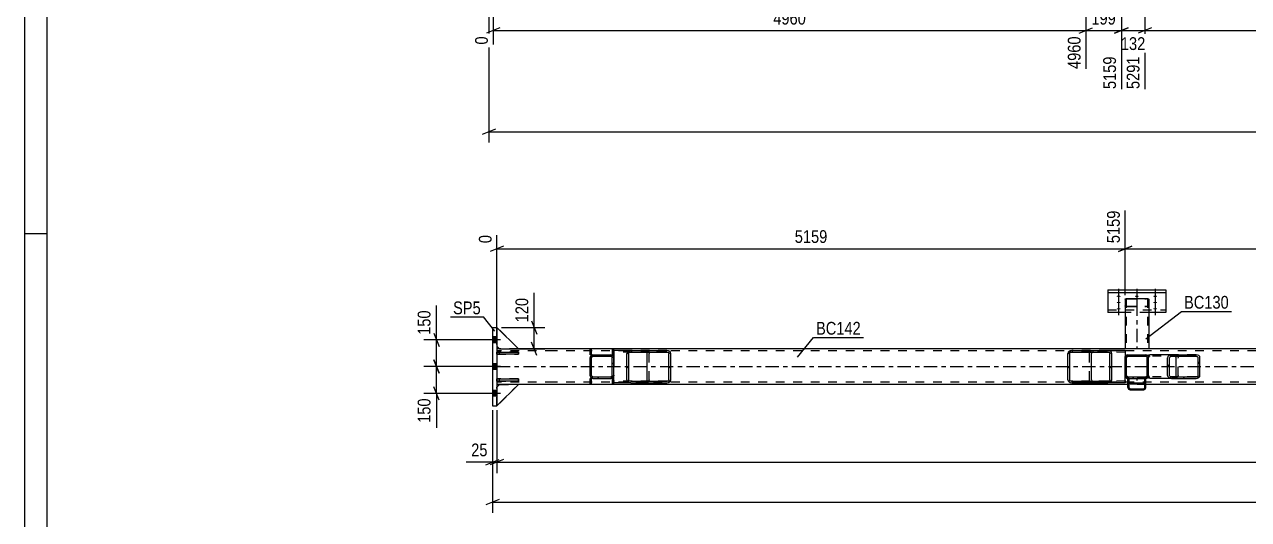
# Model space of a CAD drawing. Header units: millimetres. Extents: x 0 to 1189, y 0 to 841.
# Drawn here: x 0 to 274.6, y 382.9 to 494 of the extents above; entities that cross this region are included whole.
import ezdxf

# ---------------------------------------------------------------- set-up
doc = ezdxf.new("R2010")
doc.units = ezdxf.units.MM
doc.linetypes.add('DXK_LINE_DOT2', pattern=[3.9198, 1.9599, -1.9599])
doc.linetypes.add('DXK_LINE_DOT3', pattern=[5.9187, 2.979, -0.9799, 0.9799, -0.9799])
doc.styles.add('Arial Narrow', font='ARIALN.TTF', dxfattribs={"height": 0.2})

# ---------------------------------------------------------------- blocks, each defined once
blk = doc.blocks.new('Unknown-814467843-1163')
at = {"color": 5, "linetype": 'Continuous'}
for p, q in [((0, 841), (0, 0)), ((5, 836), (5, 5)), ((5, 447), (0, 447))]:
    blk.add_line(p, q, dxfattribs=at)
blk = doc.blocks.new('Part-814467843-3578 - 3563')
at = {"linetype": 'Continuous'}
h = blk.add_hatch(dxfattribs=at)
h.set_pattern_fill('', scale=0.7, style=0, pattern_type=0)
h.set_pattern_definition([(45, (251.7732, 414.6427), (-1.57154, 1.57154), [])])
h.paths.add_polyline_path([(251.53, 414.59), (251.77, 414.64), (251.98, 414.78), (252.12, 414.99), (252.17, 415.23), (252.17, 419.23), (252.12, 419.48), (251.98, 419.69), (251.77, 419.83), (251.53, 419.87), (247.53, 419.87), (247.28, 419.83), (247.08, 419.69), (246.94, 419.48), (246.89, 419.23), (246.89, 415.23), (246.94, 414.99), (247.08, 414.78), (247.28, 414.64), (247.53, 414.59)])
h.paths.add_polyline_path([(247.41, 414.94), (247.3, 415.01), (247.23, 415.11), (247.21, 415.23), (247.21, 419.23), (247.23, 419.36), (247.3, 419.46), (247.41, 419.53), (247.53, 419.55), (251.53, 419.55), (251.65, 419.53), (251.75, 419.46), (251.82, 419.36), (251.85, 419.23), (251.85, 415.23), (251.82, 415.11), (251.75, 415.01), (251.65, 414.94), (251.53, 414.91), (247.53, 414.91)])
at = {"color": 7, "linetype": 'DXK_LINE_DOT2'}
for p, q in [((246.89, 419.23), (246.94, 419.48)), ((246.89, 415.23), (246.89, 419.23)), ((247.23, 419.36), (247.21, 419.23)), ((247.21, 415.23), (247.21, 419.23)), ((247.28, 419.83), (247.53, 419.87)), ((247.53, 419.55), (247.41, 419.53)), ((247.53, 419.87), (251.53, 419.87)), ((247.53, 419.55), (251.53, 419.55)), ((251.53, 419.87), (251.77, 419.83)), ((251.65, 419.53), (251.53, 419.55)), ((251.85, 419.23), (251.82, 419.36)), ((251.85, 415.23), (251.85, 419.23)), ((252.12, 419.48), (252.17, 419.23)), ((252.17, 415.23), (252.17, 419.23)), ((246.94, 414.99), (246.89, 415.23)), ((247.21, 415.23), (247.23, 415.11)), ((247.53, 414.59), (247.28, 414.64)), ((247.41, 414.94), (247.53, 414.91)), ((247.53, 414.91), (251.53, 414.91)), ((251.53, 414.91), (251.65, 414.94)), ((251.77, 414.64), (251.53, 414.59)), ((251.82, 415.11), (251.85, 415.23)), ((252.17, 415.23), (252.12, 414.99)), ((251.53, 414.59), (247.53, 414.59))]:
    blk.add_line(p, q, dxfattribs=at)
at = {"color": 2, "linetype": 'Continuous'}
for p, q in [((246.94, 419.48), (246.89, 419.23)), ((246.89, 415.23), (246.89, 419.23)), ((247.21, 419.23), (247.23, 419.36)), ((247.21, 415.23), (247.21, 419.23)), ((247.53, 419.87), (247.28, 419.83)), ((247.41, 419.53), (247.53, 419.55)), ((247.53, 419.87), (251.53, 419.87)), ((247.53, 419.55), (251.53, 419.55)), ((251.77, 419.83), (251.53, 419.87)), ((251.53, 419.55), (251.65, 419.53)), ((251.82, 419.36), (251.85, 419.23)), ((251.85, 415.23), (251.85, 419.23)), ((252.17, 419.23), (252.12, 419.48)), ((252.17, 415.23), (252.17, 419.23)), ((246.89, 415.23), (246.94, 414.99)), ((247.23, 415.11), (247.21, 415.23)), ((247.28, 414.64), (247.53, 414.59)), ((247.53, 414.91), (247.41, 414.94)), ((247.53, 414.91), (251.53, 414.91)), ((251.65, 414.94), (251.53, 414.91)), ((251.53, 414.59), (251.77, 414.64)), ((251.85, 415.23), (251.82, 415.11)), ((252.12, 414.99), (252.17, 415.23)), ((247.53, 414.59), (251.53, 414.59))]:
    blk.add_line(p, q, dxfattribs=at)
at = {"color": 7, "linetype": 'DXK_LINE_DOT3'}
blk.add_line((249.53, 417.23), (249.53, 417.23), dxfattribs=at)
at = {"color": 7, "linetype": 'DXK_LINE_DOT2'}
for centre, radius, start, end in [((247.53, 419.23), 0.64, 112.5, 157.5), ((247.53, 419.23), 0.32, 112.5, 157.5), ((251.53, 419.23), 0.32, 22.5, 67.5), ((251.53, 419.23), 0.64, 22.5, 67.5), ((247.53, 415.23), 0.64, 202.5, 247.5), ((247.53, 415.23), 0.32, 202.5, 247.5), ((251.53, 415.23), 0.32, 292.5, 337.5), ((251.53, 415.23), 0.64, 292.5, 337.5)]:
    blk.add_arc(centre, radius, start, end, dxfattribs=at)
at = {"color": 2, "linetype": 'Continuous'}
for centre, radius, start, end in [((247.53, 419.23), 0.64, 112.5, 157.5), ((247.53, 419.23), 0.32, 112.5, 157.5), ((251.53, 419.23), 0.32, 22.5, 67.5), ((251.53, 419.23), 0.64, 22.5, 67.5), ((247.53, 415.23), 0.64, 202.5, 247.5), ((247.53, 415.23), 0.32, 202.5, 247.5), ((251.53, 415.23), 0.32, 292.5, 337.5), ((251.53, 415.23), 0.64, 292.5, 337.5)]:
    blk.add_arc(centre, radius, start, end, dxfattribs=at)
blk = doc.blocks.new('Part-814467843-3649 - 3563')
at = {"color": 2, "linetype": 'Continuous'}
for p, q in [((105.99, 420.47), (110.79, 420.47)), ((105.99, 419.99), (105.99, 420.47)), ((110.79, 420.47), (110.79, 419.99)), ((110.79, 419.99), (105.99, 419.99))]:
    blk.add_line(p, q, dxfattribs=at)
at = {"color": 7, "linetype": 'DXK_LINE_DOT2'}
blk.add_line((106.59, 419.99), (106.59, 420.47), dxfattribs=at)
blk = doc.blocks.new('Part-814467843-3680 - 3563')
at = {"color": 2, "linetype": 'Continuous'}
for p, q in [((110.79, 421.23), (105.99, 426.03)), ((105.99, 421.83), (106.59, 421.23)), ((106.59, 421.23), (110.79, 421.23))]:
    blk.add_line(p, q, dxfattribs=at)
at = {"color": 7, "linetype": 'DXK_LINE_DOT2'}
blk.add_line((105.99, 426.03), (105.99, 421.83), dxfattribs=at)
blk = doc.blocks.new('Bolt-814467843-3584 - 3563')
at = {"linetype": 'Continuous'}
for points in [[(245.44, 433.16), (245.53, 433.16), (245.62, 433.15), (245.7, 433.13), (245.76, 433.11), (245.82, 433.09), (245.86, 433.06), (245.87, 433.03), (245.87, 432.99), (245.86, 432.96), (245.82, 432.93), (245.76, 432.91), (245.7, 432.89), (245.62, 432.87), (245.53, 432.86), (245.44, 432.86), (245.35, 432.86), (245.26, 432.87), (245.18, 432.89), (245.11, 432.91), (245.06, 432.93), (245.02, 432.96), (245, 432.99), (245, 433.03), (245.02, 433.06), (245.06, 433.09), (245.11, 433.11), (245.18, 433.13), (245.26, 433.15), (245.35, 433.16)], [(245.44, 431.76), (245.53, 431.75), (245.62, 431.74), (245.7, 431.73), (245.76, 431.71), (245.82, 431.68), (245.86, 431.65), (245.87, 431.62), (245.87, 431.59), (245.86, 431.56), (245.82, 431.53), (245.76, 431.51), (245.7, 431.49), (245.62, 431.47), (245.53, 431.46), (245.44, 431.46), (245.35, 431.46), (245.26, 431.47), (245.18, 431.49), (245.11, 431.51), (245.06, 431.53), (245.02, 431.56), (245, 431.59), (245, 431.62), (245.02, 431.65), (245.06, 431.68), (245.11, 431.71), (245.18, 431.73), (245.26, 431.74), (245.35, 431.75)], [(249.54, 433.16), (249.63, 433.16), (249.72, 433.15), (249.8, 433.13), (249.86, 433.11), (249.92, 433.09), (249.96, 433.06), (249.97, 433.03), (249.97, 432.99), (249.96, 432.96), (249.92, 432.93), (249.86, 432.91), (249.8, 432.89), (249.72, 432.87), (249.63, 432.86), (249.54, 432.86), (249.45, 432.86), (249.36, 432.87), (249.28, 432.89), (249.21, 432.91), (249.16, 432.93), (249.12, 432.96), (249.1, 432.99), (249.1, 433.03), (249.12, 433.06), (249.16, 433.09), (249.21, 433.11), (249.28, 433.13), (249.36, 433.15), (249.45, 433.16)], [(253.64, 433.16), (253.73, 433.16), (253.82, 433.15), (253.9, 433.13), (253.96, 433.11), (254.02, 433.09), (254.06, 433.06), (254.07, 433.03), (254.07, 432.99), (254.06, 432.96), (254.02, 432.93), (253.96, 432.91), (253.9, 432.89), (253.82, 432.87), (253.73, 432.86), (253.64, 432.86), (253.55, 432.86), (253.46, 432.87), (253.38, 432.89), (253.31, 432.91), (253.26, 432.93), (253.22, 432.96), (253.2, 432.99), (253.2, 433.03), (253.22, 433.06), (253.26, 433.09), (253.31, 433.11), (253.38, 433.13), (253.46, 433.15), (253.55, 433.16)], [(253.64, 431.76), (253.73, 431.75), (253.82, 431.74), (253.9, 431.73), (253.96, 431.71), (254.02, 431.68), (254.06, 431.65), (254.07, 431.62), (254.07, 431.59), (254.06, 431.56), (254.02, 431.53), (253.96, 431.51), (253.9, 431.49), (253.82, 431.47), (253.73, 431.46), (253.64, 431.46), (253.55, 431.46), (253.46, 431.47), (253.38, 431.49), (253.31, 431.51), (253.26, 431.53), (253.22, 431.56), (253.2, 431.59), (253.2, 431.62), (253.22, 431.65), (253.26, 431.68), (253.31, 431.71), (253.38, 431.73), (253.46, 431.74), (253.55, 431.75)], [(245.44, 430.36), (245.53, 430.35), (245.62, 430.34), (245.7, 430.33), (245.76, 430.31), (245.82, 430.28), (245.86, 430.25), (245.87, 430.22), (245.87, 430.19), (245.86, 430.16), (245.82, 430.13), (245.76, 430.1), (245.7, 430.08), (245.62, 430.07), (245.53, 430.06), (245.44, 430.05), (245.35, 430.06), (245.26, 430.07), (245.18, 430.08), (245.11, 430.1), (245.06, 430.13), (245.02, 430.16), (245, 430.19), (245, 430.22), (245.02, 430.25), (245.06, 430.28), (245.11, 430.31), (245.18, 430.33), (245.26, 430.34), (245.35, 430.35)], [(253.64, 430.36), (253.73, 430.35), (253.82, 430.34), (253.9, 430.33), (253.96, 430.31), (254.02, 430.28), (254.06, 430.25), (254.07, 430.22), (254.07, 430.19), (254.06, 430.16), (254.02, 430.13), (253.96, 430.1), (253.9, 430.08), (253.82, 430.07), (253.73, 430.06), (253.64, 430.05), (253.55, 430.06), (253.46, 430.07), (253.38, 430.08), (253.31, 430.1), (253.26, 430.13), (253.22, 430.16), (253.2, 430.19), (253.2, 430.22), (253.22, 430.25), (253.26, 430.28), (253.31, 430.31), (253.38, 430.33), (253.46, 430.34), (253.55, 430.35)]]:
    blk.add_hatch(color=1, dxfattribs=at).paths.add_polyline_path(points)
at = {"color": 1, "linetype": 'Continuous'}
for p, q in [((245.44, 434.7), (245.44, 431.58)), ((249.54, 434.7), (249.54, 431.58)), ((253.64, 434.7), (253.64, 431.58)), ((245.44, 433.3), (245.44, 430.18)), ((245.44, 431.9), (245.44, 428.78)), ((253.64, 433.3), (253.64, 430.18)), ((253.64, 431.9), (253.64, 428.78))]:
    blk.add_line(p, q, dxfattribs=at)
at = {"color": 1, "linetype": 'DXK_LINE_DOT2'}
blk.add_line((249.54, 431.9), (249.54, 428.78), dxfattribs=at)
blk = doc.blocks.new('Part-814467843-3599 - 3563')
at = {"linetype": 'Continuous'}
h = blk.add_hatch(dxfattribs=at)
h.set_pattern_fill('', scale=0.7, style=0, pattern_type=0)
h.set_pattern_definition([(45, (251.241, 412.0687), (-1.5715, 1.5715), [])])
h.paths.add_polyline_path([(251.06, 412.03), (251.24, 412.07), (251.4, 412.18), (251.5, 412.34), (251.54, 412.53), (251.54, 414.59), (251.3, 414.59), (251.3, 412.53), (251.28, 412.43), (251.23, 412.35), (251.15, 412.3), (251.06, 412.28), (248.02, 412.28), (247.93, 412.3), (247.85, 412.35), (247.8, 412.43), (247.78, 412.53), (247.78, 414.59), (247.54, 414.59), (247.54, 412.53), (247.57, 412.34), (247.68, 412.18), (247.83, 412.07), (248.02, 412.03)])
at = {"color": 7, "linetype": 'DXK_LINE_DOT2'}
for p, q in [((247.54, 412.53), (247.54, 414.59)), ((247.54, 414.59), (247.78, 414.59)), ((247.57, 413.68), (247.54, 413.87)), ((247.78, 412.53), (247.78, 414.59)), ((248.02, 413.37), (247.83, 413.41)), ((248.02, 413.37), (251.06, 413.37)), ((251.24, 413.41), (251.06, 413.37)), ((251.3, 412.53), (251.3, 414.59)), ((251.3, 414.59), (251.54, 414.59)), ((251.54, 413.87), (251.5, 413.68)), ((251.54, 412.53), (251.54, 414.59))]:
    blk.add_line(p, q, dxfattribs=at)
at = {"color": 2, "linetype": 'Continuous'}
for p, q in [((247.54, 412.53), (247.54, 414.59)), ((247.78, 414.59), (247.54, 414.59)), ((247.54, 412.53), (247.57, 412.34)), ((247.78, 412.53), (247.78, 414.59)), ((247.78, 413.87), (247.8, 413.78)), ((247.8, 412.43), (247.78, 412.53)), ((247.8, 413.78), (247.85, 413.69)), ((247.85, 412.35), (247.8, 412.43)), ((247.83, 412.07), (248.02, 412.03)), ((247.85, 413.69), (247.93, 413.64)), ((247.93, 412.3), (247.85, 412.35)), ((247.93, 413.64), (248.02, 413.62)), ((248.02, 412.28), (247.93, 412.3)), ((248.02, 413.62), (251.06, 413.62)), ((248.02, 412.28), (251.06, 412.28)), ((248.02, 412.03), (251.06, 412.03)), ((251.06, 413.62), (251.15, 413.64)), ((251.15, 412.3), (251.06, 412.28)), ((251.06, 412.03), (251.24, 412.07)), ((251.15, 413.64), (251.23, 413.69)), ((251.23, 412.35), (251.15, 412.3)), ((251.23, 413.69), (251.28, 413.78)), ((251.28, 412.43), (251.23, 412.35)), ((251.28, 413.78), (251.3, 413.87)), ((251.3, 412.53), (251.28, 412.43)), ((251.54, 414.59), (251.3, 414.59)), ((251.3, 414.59), (251.3, 412.53)), ((251.5, 412.34), (251.54, 412.53)), ((251.54, 412.53), (251.54, 414.59))]:
    blk.add_line(p, q, dxfattribs=at)
at = {"color": 7, "linetype": 'DXK_LINE_DOT3'}
blk.add_line((249.54, 414.59), (249.54, 414.1), dxfattribs=at)
at = {"color": 7, "linetype": 'DXK_LINE_DOT2'}
for centre, start, end in [((248.03, 413.86), 201.5867, 246.5656), ((251.05, 413.86), 293.4344, 338.4133)]:
    blk.add_arc(centre, 0.488, start, end, dxfattribs=at)
at = {"color": 2, "linetype": 'Continuous'}
for centre, start, end in [((248.03, 412.52), 201.5867, 246.5656), ((251.05, 412.52), 293.4344, 338.4133)]:
    blk.add_arc(centre, 0.488, start, end, dxfattribs=at)
blk = doc.blocks.new('Part-814467843-3665 - 3563')
at = {"color": 2, "linetype": 'Continuous'}
for p, q in [((132.16, 421.07), (131.92, 421.07)), ((131.92, 419.87), (131.92, 421.07)), ((132.16, 421.07), (132.16, 419.87)), ((132.16, 419.87), (131.92, 419.87))]:
    blk.add_line(p, q, dxfattribs=at)
blk = doc.blocks.new('Part-814467843-3743 - 3563')
at = {"color": 2, "linetype": 'Continuous'}
for p, q in [((131.92, 413.39), (131.92, 414.59)), ((132.16, 414.59), (131.92, 414.59)), ((132.16, 413.39), (131.92, 413.39)), ((132.16, 414.59), (132.16, 413.39))]:
    blk.add_line(p, q, dxfattribs=at)
blk = doc.blocks.new('Part-814467843-3618 - 3563')
at = {"color": 7, "linetype": 'DXK_LINE_DOT2'}
for p, q in [((110.79, 414.47), (105.99, 414.47)), ((105.99, 414.47), (105.99, 413.99)), ((105.99, 413.99), (110.79, 413.99)), ((106.59, 413.99), (106.59, 414.47)), ((110.79, 413.99), (110.79, 414.47))]:
    blk.add_line(p, q, dxfattribs=at)
blk = doc.blocks.new('Part-814467843-3621 - 3563')
at = {"color": 7, "linetype": 'DXK_LINE_DOT2'}
for p, q in [((110.79, 420.47), (105.99, 420.47)), ((105.99, 420.47), (105.99, 419.99)), ((106.59, 419.99), (106.59, 420.47)), ((110.79, 419.99), (110.79, 420.47)), ((105.99, 419.99), (110.79, 419.99))]:
    blk.add_line(p, q, dxfattribs=at)
blk = doc.blocks.new('Part-814467843-3637 - 3563')
at = {"color": 7, "linetype": 'DXK_LINE_DOT2'}
for p, q in [((105.99, 412.63), (106.59, 413.23)), ((110.79, 413.23), (105.99, 408.43)), ((105.99, 408.43), (105.99, 412.63)), ((106.59, 413.23), (110.79, 413.23))]:
    blk.add_line(p, q, dxfattribs=at)
blk = doc.blocks.new('Part-814467843-3640 - 3563')
at = {"color": 7, "linetype": 'DXK_LINE_DOT2'}
for p, q in [((105.99, 412.63), (106.59, 413.23)), ((110.79, 413.23), (105.99, 408.43)), ((105.99, 408.43), (105.99, 412.63)), ((106.59, 413.23), (110.79, 413.23))]:
    blk.add_line(p, q, dxfattribs=at)
blk = doc.blocks.new('Part-814467843-3643 - 3563')
at = {"color": 2, "linetype": 'Continuous'}
for p, q in [((105.99, 412.63), (106.59, 413.23)), ((110.79, 413.23), (105.99, 408.43)), ((110.79, 413.23), (106.59, 413.23))]:
    blk.add_line(p, q, dxfattribs=at)
at = {"color": 7, "linetype": 'DXK_LINE_DOT2'}
blk.add_line((105.99, 408.43), (105.99, 412.63), dxfattribs=at)
blk = doc.blocks.new('Part-814467843-3646 - 3563')
at = {"color": 2, "linetype": 'Continuous'}
for p, q in [((105.99, 414.47), (110.79, 414.47)), ((105.99, 413.99), (105.99, 414.47)), ((110.79, 413.99), (105.99, 413.99)), ((110.79, 414.47), (110.79, 413.99))]:
    blk.add_line(p, q, dxfattribs=at)
at = {"color": 7, "linetype": 'DXK_LINE_DOT2'}
blk.add_line((106.59, 413.99), (106.59, 414.47), dxfattribs=at)
blk = doc.blocks.new('Part-814467843-3716 - 3563')
at = {"color": 2, "linetype": 'Continuous'}
for p, q in [((246.9, 432.35), (246.93, 432.41)), ((246.9, 432.35), (246.9, 421.23)), ((246.93, 432.41), (247.04, 432.46)), ((247.04, 432.46), (247.19, 432.5)), ((247.19, 432.5), (247.38, 432.51)), ((247.38, 432.51), (251.7, 432.51)), ((251.7, 432.51), (251.88, 432.5)), ((251.88, 432.5), (252.04, 432.46)), ((252.04, 432.46), (252.14, 432.41)), ((252.14, 432.41), (252.18, 432.35)), ((252.18, 432.35), (252.18, 421.23))]:
    blk.add_line(p, q, dxfattribs=at)
at = {"color": 7, "linetype": 'DXK_LINE_DOT2'}
for p, q in [((247.16, 432.38), (247.14, 432.35)), ((247.14, 432.35), (247.14, 421.23)), ((247.21, 432.4), (247.16, 432.38)), ((247.29, 432.42), (247.21, 432.4)), ((247.38, 432.43), (247.29, 432.42)), ((247.38, 432.43), (251.7, 432.43)), ((251.79, 432.42), (251.7, 432.43)), ((251.87, 432.4), (251.79, 432.42)), ((251.92, 432.38), (251.87, 432.4)), ((251.94, 432.35), (251.92, 432.38)), ((251.94, 432.35), (251.94, 421.23)), ((246.93, 430.81), (246.9, 430.87)), ((247.04, 430.75), (246.93, 430.81)), ((247.19, 430.72), (247.04, 430.75)), ((247.14, 430.87), (247.16, 430.84)), ((247.16, 430.84), (247.21, 430.81)), ((247.38, 430.7), (247.19, 430.72)), ((247.21, 430.81), (247.29, 430.79)), ((247.29, 430.79), (247.38, 430.79)), ((247.38, 430.79), (251.7, 430.79)), ((247.38, 430.7), (251.7, 430.7)), ((251.7, 430.79), (251.79, 430.79)), ((251.88, 430.72), (251.7, 430.7)), ((251.79, 430.79), (251.87, 430.81)), ((251.87, 430.81), (251.88, 430.82)), ((251.88, 430.82), (251.92, 430.84)), ((252.04, 430.75), (251.88, 430.72)), ((251.92, 430.84), (251.94, 430.87)), ((252.14, 430.81), (252.04, 430.75)), ((252.18, 430.87), (252.14, 430.81)), ((252.18, 421.23), (246.9, 421.23))]:
    blk.add_line(p, q, dxfattribs=at)
at = {"color": 7, "linetype": 'DXK_LINE_DOT3'}
blk.add_line((249.54, 431.61), (249.54, 421.23), dxfattribs=at)
blk = doc.blocks.new('Part-814467843-3661 - 3563')
at = {"color": 2, "linetype": 'Continuous'}
for p, q in [((127.13, 421.07), (126.89, 421.07)), ((126.89, 419.87), (126.89, 421.07)), ((127.13, 421.07), (127.13, 419.87)), ((127.13, 419.87), (126.89, 419.87))]:
    blk.add_line(p, q, dxfattribs=at)
blk = doc.blocks.new('Part-814467843-3662 - 3563')
at = {"color": 2, "linetype": 'Continuous'}
for p, q in [((126.89, 413.39), (126.89, 414.59)), ((127.13, 414.59), (126.89, 414.59)), ((127.13, 413.39), (126.89, 413.39)), ((127.13, 414.59), (127.13, 413.39))]:
    blk.add_line(p, q, dxfattribs=at)
blk = doc.blocks.new('Bolt-814467843-3672 - 3563')
at = {"linetype": 'Continuous'}
for points in [[(104.99, 423.89), (104.99, 422.57), (105.99, 422.57), (105.99, 423.89)], [(104.99, 423.89), (104.99, 422.57), (105.99, 422.57), (105.99, 423.89)], [(104.99, 423.89), (104.99, 422.57), (105.99, 422.57), (105.99, 423.89)], [(104.99, 423.89), (104.99, 422.57), (105.99, 422.57), (105.99, 423.89)], [(104.99, 417.89), (104.99, 416.57), (105.99, 416.57), (105.99, 417.89)], [(104.99, 417.89), (104.99, 416.57), (105.99, 416.57), (105.99, 417.89)], [(104.99, 411.89), (104.99, 410.57), (105.99, 410.57), (105.99, 411.89)], [(104.99, 411.89), (104.99, 410.57), (105.99, 410.57), (105.99, 411.89)], [(104.99, 411.89), (104.99, 410.57), (105.99, 410.57), (105.99, 411.89)], [(104.99, 411.89), (104.99, 410.57), (105.99, 410.57), (105.99, 411.89)]]:
    blk.add_hatch(color=1, dxfattribs=at).paths.add_polyline_path(points)
at = {"color": 1, "linetype": 'Continuous'}
for p, q in [((106.75, 423.23), (101.99, 423.23)), ((106.75, 423.23), (101.99, 423.23)), ((106.75, 423.23), (101.99, 423.23)), ((106.75, 423.23), (101.99, 423.23)), ((105.99, 423.89), (104.99, 423.89)), ((105.99, 423.89), (104.99, 423.89)), ((105.99, 423.89), (104.99, 423.89)), ((105.99, 423.89), (104.99, 423.89)), ((105.99, 422.57), (104.99, 422.57)), ((105.99, 422.57), (104.99, 422.57)), ((105.99, 422.57), (104.99, 422.57)), ((105.99, 422.57), (104.99, 422.57)), ((105.99, 417.89), (104.99, 417.89)), ((105.99, 417.89), (104.99, 417.89)), ((106.75, 417.23), (101.99, 417.23)), ((106.75, 417.23), (101.99, 417.23)), ((105.99, 416.57), (104.99, 416.57)), ((105.99, 416.57), (104.99, 416.57)), ((105.99, 411.89), (104.99, 411.89)), ((105.99, 411.89), (104.99, 411.89)), ((105.99, 411.89), (104.99, 411.89)), ((105.99, 411.89), (104.99, 411.89)), ((106.75, 411.23), (101.99, 411.23)), ((106.75, 411.23), (101.99, 411.23)), ((106.75, 411.23), (101.99, 411.23)), ((106.75, 411.23), (101.99, 411.23)), ((105.99, 410.57), (104.99, 410.57)), ((105.99, 410.57), (104.99, 410.57)), ((105.99, 410.57), (104.99, 410.57)), ((105.99, 410.57), (104.99, 410.57))]:
    blk.add_line(p, q, dxfattribs=at)
blk = doc.blocks.new('Part-814467843-3677 - 3563')
at = {"color": 7, "linetype": 'DXK_LINE_DOT2'}
for p, q in [((110.79, 421.23), (105.99, 426.03)), ((105.99, 426.03), (105.99, 421.83)), ((105.99, 421.83), (106.59, 421.23)), ((106.59, 421.23), (110.79, 421.23))]:
    blk.add_line(p, q, dxfattribs=at)
blk = doc.blocks.new('Part-814467843-3692 - 3563')
at = {"color": 2, "linetype": 'Continuous'}
for p, q in [((106.59, 421.23), (105.99, 421.23)), ((118.79, 421.23), (110.79, 421.23)), ((1043.73, 421.23), (118.89, 421.23)), ((106.59, 413.23), (105.99, 413.23)), ((118.79, 413.23), (110.79, 413.23)), ((247.54, 413.23), (118.89, 413.23)), ((487.54, 413.23), (251.54, 413.23))]:
    blk.add_line(p, q, dxfattribs=at)
at = {"color": 7, "linetype": 'DXK_LINE_DOT2'}
for p, q in [((105.99, 421.23), (105.99, 413.23)), ((118.79, 420.75), (105.99, 420.75)), ((110.79, 421.23), (106.59, 421.23)), ((1048.53, 420.75), (118.89, 420.75)), ((118.79, 413.71), (105.99, 413.71)), ((110.79, 413.23), (106.59, 413.23)), ((1048.53, 413.71), (118.89, 413.71)), ((251.54, 413.23), (247.54, 413.23))]:
    blk.add_line(p, q, dxfattribs=at)
at = {"color": 7, "linetype": 'DXK_LINE_DOT3'}
for p, q in [((105.99, 417.23), (118.79, 417.23)), ((118.89, 417.23), (1048.53, 417.23))]:
    blk.add_line(p, q, dxfattribs=at)
blk = doc.blocks.new('Part-814467843-3702 - 3563')
at = {"color": 7, "linetype": 'DXK_LINE_DOT2'}
for p, q in [((110.79, 421.23), (105.99, 426.03)), ((105.99, 426.03), (105.99, 421.83)), ((105.99, 421.83), (106.59, 421.23)), ((106.59, 421.23), (110.79, 421.23))]:
    blk.add_line(p, q, dxfattribs=at)
blk = doc.blocks.new('Part-814467843-3762 - 3563')
at = {"linetype": 'Continuous'}
h = blk.add_hatch(dxfattribs=at)
h.set_pattern_fill('', scale=0.7, style=0, pattern_type=0)
h.set_pattern_definition([(45, (243.3904, 413.6827), (-1.57154, 1.57154), [])])
h.paths.add_polyline_path([(243.05, 413.63), (243.39, 413.68), (243.68, 413.82), (243.87, 414.03), (243.93, 414.27), (243.93, 420.19), (243.87, 420.44), (243.68, 420.65), (243.39, 420.79), (243.05, 420.83), (234.93, 420.83), (234.59, 420.79), (234.31, 420.65), (234.12, 420.44), (234.05, 420.19), (234.05, 414.27), (234.12, 414.03), (234.31, 413.82), (234.59, 413.68), (234.93, 413.63)])
h.paths.add_polyline_path([(234.76, 413.98), (234.62, 414.05), (234.52, 414.15), (234.49, 414.27), (234.49, 420.19), (234.52, 420.32), (234.62, 420.42), (234.76, 420.49), (234.93, 420.51), (243.05, 420.51), (243.22, 420.49), (243.36, 420.42), (243.46, 420.32), (243.49, 420.19), (243.49, 414.27), (243.46, 414.15), (243.36, 414.05), (243.22, 413.98), (243.05, 413.95), (234.93, 413.95)])
at = {"color": 2, "linetype": 'Continuous'}
for p, q in [((234.12, 420.44), (234.05, 420.19)), ((234.05, 414.27), (234.05, 420.19)), ((234.49, 420.19), (234.52, 420.32)), ((234.49, 414.27), (234.49, 420.19)), ((234.93, 420.83), (234.59, 420.79)), ((234.76, 420.49), (234.93, 420.51)), ((234.93, 420.83), (243.05, 420.83)), ((234.93, 420.51), (243.05, 420.51)), ((239.42, 420.32), (239.38, 420.19)), ((239.38, 414.27), (239.38, 420.19)), ((239.82, 420.51), (239.65, 420.49)), ((246.89, 420.83), (243.05, 420.83)), ((243.39, 420.79), (243.05, 420.83)), ((243.05, 420.51), (243.22, 420.49)), ((243.46, 420.32), (243.49, 420.19)), ((243.49, 414.27), (243.49, 420.19)), ((243.93, 420.19), (243.87, 420.44)), ((243.93, 414.27), (243.93, 420.19)), ((246.89, 420.83), (246.89, 420.19)), ((246.89, 420.19), (246.89, 419.23)), ((246.89, 414.27), (246.89, 415.23)), ((234.05, 414.27), (234.12, 414.03)), ((234.52, 414.15), (234.49, 414.27)), ((234.59, 413.68), (234.93, 413.63)), ((234.93, 413.95), (234.76, 413.98)), ((234.93, 413.95), (243.05, 413.95)), ((234.93, 413.63), (243.05, 413.63)), ((239.38, 414.27), (239.42, 414.15)), ((239.65, 413.98), (239.82, 413.95)), ((243.22, 413.98), (243.05, 413.95)), ((243.05, 413.63), (243.39, 413.68)), ((246.89, 413.63), (243.05, 413.63)), ((243.49, 414.27), (243.46, 414.15)), ((243.87, 414.03), (243.93, 414.27)), ((246.89, 413.63), (246.89, 414.27))]:
    blk.add_line(p, q, dxfattribs=at)
at = {"color": 7, "linetype": 'DXK_LINE_DOT2'}
for p, q in [((243.05, 420.83), (234.93, 420.83)), ((246.89, 420.51), (234.93, 420.51)), ((238.94, 420.19), (239.01, 420.44)), ((238.94, 414.27), (238.94, 420.19)), ((239.49, 420.79), (239.82, 420.83)), ((246.89, 415.23), (246.89, 419.23)), ((246.89, 413.95), (234.93, 413.95)), ((243.05, 413.63), (234.93, 413.63)), ((239.01, 414.03), (238.94, 414.27)), ((239.82, 413.63), (239.49, 413.68)), ((246.89, 414.15), (246.89, 413.63))]:
    blk.add_line(p, q, dxfattribs=at)
at = {"color": 2, "linetype": 'Continuous'}
for centre, radius, start, end in [((234.79, 420.01), 0.802, 104.5547, 147.5895), ((234.86, 420.1), 0.401, 104.5547, 147.5895), ((239.75, 420.1), 0.401, 104.5547, 147.5895), ((243.12, 420.1), 0.401, 32.4105, 75.4453), ((243.19, 420.01), 0.802, 32.4105, 75.4453), ((234.79, 414.46), 0.802, 212.4105, 255.4453), ((234.86, 414.37), 0.401, 212.4105, 255.4453), ((239.75, 414.37), 0.401, 212.4105, 255.4453), ((243.12, 414.37), 0.401, 284.5547, 327.5895), ((243.19, 414.46), 0.802, 284.5547, 327.5895)]:
    blk.add_arc(centre, radius, start, end, dxfattribs=at)
at = {"color": 7, "linetype": 'DXK_LINE_DOT2'}
for centre, start, end in [((239.69, 420.01), 104.5547, 147.5895), ((239.69, 414.46), 212.4105, 255.4453)]:
    blk.add_arc(centre, 0.802, start, end, dxfattribs=at)
blk = doc.blocks.new('Part-814467843-3774 - 3563')
at = {"linetype": 'Continuous'}
h = blk.add_hatch(dxfattribs=at)
h.set_pattern_fill('', scale=0.7, style=0, pattern_type=0)
h.set_pattern_definition([(45, (131.773, 414.6427), (-1.57154, 1.57154), [])])
h.paths.add_polyline_path([(131.53, 414.59), (131.77, 414.64), (131.98, 414.78), (132.12, 414.99), (132.17, 415.23), (132.17, 419.23), (132.12, 419.48), (131.98, 419.69), (131.77, 419.83), (131.53, 419.87), (127.53, 419.87), (127.28, 419.83), (127.08, 419.69), (126.94, 419.48), (126.89, 419.23), (126.89, 415.23), (126.94, 414.99), (127.08, 414.78), (127.28, 414.64), (127.53, 414.59)])
h.paths.add_polyline_path([(127.41, 414.94), (127.3, 415.01), (127.23, 415.11), (127.21, 415.23), (127.21, 419.23), (127.23, 419.36), (127.3, 419.46), (127.41, 419.53), (127.53, 419.55), (131.53, 419.55), (131.65, 419.53), (131.75, 419.46), (131.82, 419.36), (131.85, 419.23), (131.85, 415.23), (131.82, 415.11), (131.75, 415.01), (131.65, 414.94), (131.53, 414.91), (127.53, 414.91)])
at = {"color": 7, "linetype": 'DXK_LINE_DOT2'}
for p, q in [((126.89, 419.23), (126.94, 419.48)), ((126.89, 415.23), (126.89, 419.23)), ((127.23, 419.36), (127.21, 419.23)), ((127.21, 415.23), (127.21, 419.23)), ((127.28, 419.83), (127.53, 419.87)), ((127.53, 419.55), (127.41, 419.53)), ((127.53, 419.87), (131.53, 419.87)), ((127.53, 419.55), (131.53, 419.55)), ((131.53, 419.87), (131.77, 419.83)), ((131.65, 419.53), (131.53, 419.55)), ((131.85, 419.23), (131.82, 419.36)), ((131.85, 415.23), (131.85, 419.23)), ((132.12, 419.48), (132.17, 419.23)), ((132.17, 415.23), (132.17, 419.23)), ((126.94, 414.99), (126.89, 415.23)), ((127.21, 415.23), (127.23, 415.11)), ((127.53, 414.59), (127.28, 414.64)), ((127.41, 414.94), (127.53, 414.91)), ((127.53, 414.91), (131.53, 414.91)), ((131.53, 414.91), (131.65, 414.94)), ((131.77, 414.64), (131.53, 414.59)), ((131.82, 415.11), (131.85, 415.23)), ((132.17, 415.23), (132.12, 414.99)), ((127.53, 414.59), (131.53, 414.59))]:
    blk.add_line(p, q, dxfattribs=at)
at = {"color": 2, "linetype": 'Continuous'}
for p, q in [((126.94, 419.48), (126.89, 419.23)), ((126.89, 415.23), (126.89, 419.23)), ((127.21, 419.23), (127.23, 419.36)), ((127.21, 415.23), (127.21, 419.23)), ((127.53, 419.87), (127.28, 419.83)), ((127.41, 419.53), (127.53, 419.55)), ((127.53, 419.87), (131.53, 419.87)), ((127.53, 419.55), (131.53, 419.55)), ((131.77, 419.83), (131.53, 419.87)), ((131.53, 419.55), (131.65, 419.53)), ((131.82, 419.36), (131.85, 419.23)), ((131.85, 415.23), (131.85, 419.23)), ((132.17, 419.23), (132.12, 419.48)), ((132.17, 415.23), (132.17, 419.23)), ((126.89, 415.23), (126.94, 414.99)), ((127.23, 415.11), (127.21, 415.23)), ((127.28, 414.64), (127.53, 414.59)), ((127.53, 414.91), (127.41, 414.94)), ((127.53, 414.91), (131.53, 414.91)), ((131.65, 414.94), (131.53, 414.91)), ((131.53, 414.59), (131.77, 414.64)), ((131.85, 415.23), (131.82, 415.11)), ((132.12, 414.99), (132.17, 415.23)), ((127.53, 414.59), (131.53, 414.59))]:
    blk.add_line(p, q, dxfattribs=at)
at = {"color": 7, "linetype": 'DXK_LINE_DOT2'}
for centre, radius, start, end in [((127.53, 419.23), 0.64, 112.5, 157.5), ((127.53, 419.23), 0.32, 112.5, 157.5), ((131.53, 419.23), 0.32, 22.5, 67.5), ((131.53, 419.23), 0.64, 22.5, 67.5), ((127.53, 415.23), 0.64, 202.5, 247.5), ((127.53, 415.23), 0.32, 202.5, 247.5), ((131.53, 415.23), 0.32, 292.5, 337.5), ((131.53, 415.23), 0.64, 292.5, 337.5)]:
    blk.add_arc(centre, radius, start, end, dxfattribs=at)
at = {"color": 2, "linetype": 'Continuous'}
for centre, radius, start, end in [((127.53, 419.23), 0.64, 112.5, 157.5), ((127.53, 419.23), 0.32, 112.5, 157.5), ((131.53, 419.23), 0.32, 22.5, 67.5), ((131.53, 419.23), 0.64, 22.5, 67.5), ((127.53, 415.23), 0.64, 202.5, 247.5), ((127.53, 415.23), 0.32, 202.5, 247.5), ((131.53, 415.23), 0.32, 292.5, 337.5), ((131.53, 415.23), 0.64, 292.5, 337.5)]:
    blk.add_arc(centre, radius, start, end, dxfattribs=at)
blk = doc.blocks.new('Part-814467843-3776 - 3563')
at = {"linetype": 'Continuous'}
h = blk.add_hatch(dxfattribs=at)
h.set_pattern_fill('', scale=0.7, style=0, pattern_type=0)
h.set_pattern_definition([(45, (263.1473, 414.6427), (-1.57154, 1.57154), [])])
h.paths.add_polyline_path([(262.81, 414.59), (263.15, 414.64), (263.43, 414.78), (263.62, 414.99), (263.69, 415.23), (263.69, 419.23), (263.62, 419.48), (263.43, 419.69), (263.15, 419.83), (262.81, 419.87), (257.32, 419.87), (256.98, 419.83), (256.7, 419.69), (256.51, 419.48), (256.44, 419.23), (256.44, 415.23), (256.51, 414.99), (256.7, 414.78), (256.98, 414.64), (257.32, 414.59)])
h.paths.add_polyline_path([(257.15, 414.94), (257.01, 415.01), (256.91, 415.11), (256.88, 415.23), (256.88, 419.23), (256.91, 419.36), (257.01, 419.46), (257.15, 419.53), (257.32, 419.55), (262.81, 419.55), (262.98, 419.53), (263.12, 419.46), (263.22, 419.36), (263.25, 419.23), (263.25, 415.23), (263.22, 415.11), (263.12, 415.01), (262.98, 414.94), (262.81, 414.91), (257.32, 414.91)])
at = {"color": 2, "linetype": 'Continuous'}
for p, q in [((252.17, 419.84), (252.43, 419.87)), ((252.17, 419.84), (252.17, 419.23)), ((257.32, 419.87), (252.43, 419.87)), ((256.51, 419.48), (256.44, 419.23)), ((256.44, 415.23), (256.44, 419.23)), ((256.88, 419.23), (256.91, 419.36)), ((256.88, 415.23), (256.88, 419.23)), ((257.32, 419.87), (256.98, 419.83)), ((257.15, 419.53), (257.32, 419.55)), ((257.32, 419.87), (262.81, 419.87)), ((257.32, 419.55), (262.81, 419.55)), ((258.08, 419.53), (257.92, 419.55)), ((258.36, 419.23), (258.32, 419.36)), ((258.36, 415.23), (258.36, 419.23)), ((263.15, 419.83), (262.81, 419.87)), ((262.81, 419.55), (262.98, 419.53)), ((263.22, 419.36), (263.25, 419.23)), ((263.25, 415.23), (263.25, 419.23)), ((263.69, 419.23), (263.62, 419.48)), ((263.69, 415.23), (263.69, 419.23)), ((252.17, 414.64), (252.17, 415.23)), ((252.17, 414.63), (252.17, 414.64)), ((252.43, 414.59), (252.17, 414.63)), ((256.44, 415.23), (256.51, 414.99)), ((256.91, 415.11), (256.88, 415.23)), ((256.98, 414.64), (257.32, 414.59)), ((257.32, 414.91), (257.15, 414.94)), ((257.32, 414.91), (262.81, 414.91)), ((257.92, 414.91), (258.08, 414.94)), ((258.32, 415.11), (258.36, 415.23)), ((262.98, 414.94), (262.81, 414.91)), ((262.81, 414.59), (263.15, 414.64)), ((263.25, 415.23), (263.22, 415.11)), ((263.62, 414.99), (263.69, 415.23)), ((257.32, 414.59), (252.43, 414.59)), ((257.32, 414.59), (262.81, 414.59))]:
    blk.add_line(p, q, dxfattribs=at)
at = {"color": 7, "linetype": 'DXK_LINE_DOT2'}
for p, q in [((252.17, 419.84), (252.17, 419.49)), ((252.26, 419.53), (252.17, 419.49)), ((252.17, 414.78), (252.17, 419.23)), ((252.43, 419.55), (252.26, 419.53)), ((262.81, 419.55), (252.43, 419.55)), ((262.81, 419.87), (257.32, 419.87)), ((257.92, 419.87), (258.25, 419.83)), ((258.73, 419.48), (258.79, 419.23)), ((258.79, 415.23), (258.79, 419.23)), ((252.17, 414.98), (252.26, 414.94)), ((252.26, 414.94), (252.43, 414.91)), ((262.81, 414.91), (252.43, 414.91)), ((258.25, 414.64), (257.92, 414.59)), ((258.79, 415.23), (258.73, 414.99)), ((257.92, 414.59), (257.32, 414.59)), ((257.92, 414.59), (262.81, 414.59))]:
    blk.add_line(p, q, dxfattribs=at)
at = {"color": 2, "linetype": 'Continuous'}
for centre, radius, start, end in [((257.19, 419.05), 0.802, 104.5547, 147.5896), ((257.25, 419.14), 0.401, 104.5547, 147.5896), ((257.98, 419.14), 0.401, 32.4104, 75.4453), ((262.88, 419.14), 0.401, 32.4104, 75.4453), ((262.95, 419.05), 0.802, 32.4104, 75.4453), ((257.19, 415.42), 0.802, 212.4104, 255.4453), ((257.25, 415.33), 0.401, 212.4104, 255.4453), ((257.98, 415.33), 0.401, 284.5547, 327.5896), ((262.88, 415.33), 0.401, 284.5547, 327.5896), ((262.95, 415.42), 0.802, 284.5547, 327.5896)]:
    blk.add_arc(centre, radius, start, end, dxfattribs=at)
at = {"color": 7, "linetype": 'DXK_LINE_DOT2'}
for centre, start, end in [((258.05, 419.05), 32.4104, 75.4453), ((258.05, 415.42), 284.5547, 327.5896)]:
    blk.add_arc(centre, 0.802, start, end, dxfattribs=at)
blk = doc.blocks.new('Part-814467843-3778 - 3563')
at = {"linetype": 'Continuous'}
h = blk.add_hatch(dxfattribs=at)
h.set_pattern_fill('', scale=0.7, style=0, pattern_type=0)
h.set_pattern_definition([(45, (144.465, 413.6827), (-1.57154, 1.57154), [])])
h.paths.add_polyline_path([(144.13, 413.63), (144.46, 413.68), (144.75, 413.82), (144.94, 414.03), (145.01, 414.27), (145.01, 420.19), (144.94, 420.44), (144.75, 420.65), (144.46, 420.79), (144.13, 420.83), (136, 420.83), (135.67, 420.79), (135.38, 420.65), (135.19, 420.44), (135.12, 420.19), (135.12, 414.27), (135.19, 414.03), (135.38, 413.82), (135.67, 413.68), (136, 413.63)])
h.paths.add_polyline_path([(135.83, 413.98), (135.69, 414.05), (135.6, 414.15), (135.56, 414.27), (135.56, 420.19), (135.6, 420.32), (135.69, 420.42), (135.83, 420.49), (136, 420.51), (144.13, 420.51), (144.3, 420.49), (144.44, 420.42), (144.53, 420.32), (144.57, 420.19), (144.57, 414.27), (144.53, 414.15), (144.44, 414.05), (144.3, 413.98), (144.13, 413.95), (136, 413.95)])
at = {"color": 2, "linetype": 'Continuous'}
for p, q in [((132.17, 420.83), (132.17, 420.65)), ((136, 420.83), (132.17, 420.83)), ((132.17, 420.65), (132.17, 419.23)), ((135.19, 420.44), (135.12, 420.19)), ((135.12, 414.27), (135.12, 420.19)), ((135.56, 420.19), (135.6, 420.32)), ((135.56, 414.27), (135.56, 420.19)), ((136, 420.83), (135.67, 420.79)), ((135.83, 420.49), (136, 420.51)), ((136, 420.83), (144.13, 420.83)), ((136, 420.51), (144.13, 420.51)), ((139.4, 420.49), (139.23, 420.51)), ((139.67, 420.19), (139.64, 420.32)), ((139.67, 414.27), (139.67, 420.19)), ((144.46, 420.79), (144.13, 420.83)), ((144.13, 420.51), (144.3, 420.49)), ((144.53, 420.32), (144.57, 420.19)), ((144.57, 414.27), (144.57, 420.19)), ((145.01, 420.19), (144.94, 420.44)), ((145.01, 414.27), (145.01, 420.19)), ((132.17, 414.27), (132.17, 415.23)), ((132.17, 413.82), (132.17, 414.27)), ((132.17, 413.63), (132.17, 413.82)), ((136, 413.63), (132.17, 413.63)), ((135.12, 414.27), (135.19, 414.03)), ((135.6, 414.15), (135.56, 414.27)), ((135.67, 413.68), (136, 413.63)), ((136, 413.95), (135.83, 413.98)), ((136, 413.95), (144.13, 413.95)), ((136, 413.63), (144.13, 413.63)), ((139.23, 413.95), (139.4, 413.98)), ((139.64, 414.15), (139.67, 414.27)), ((144.3, 413.98), (144.13, 413.95)), ((144.13, 413.63), (144.46, 413.68)), ((144.57, 414.27), (144.53, 414.15)), ((144.94, 414.03), (145.01, 414.27))]:
    blk.add_line(p, q, dxfattribs=at)
at = {"color": 7, "linetype": 'DXK_LINE_DOT2'}
for p, q in [((144.13, 420.51), (132.17, 420.51)), ((144.13, 420.83), (136, 420.83)), ((139.23, 420.83), (139.57, 420.79)), ((140.05, 420.44), (140.11, 420.19)), ((140.11, 414.27), (140.11, 420.19)), ((132.17, 419.23), (132.17, 415.23)), ((132.17, 414.03), (132.17, 414.27)), ((144.13, 413.95), (132.17, 413.95)), ((132.17, 413.68), (132.17, 413.95)), ((139.23, 413.63), (136, 413.63)), ((139.57, 413.68), (139.23, 413.63)), ((139.23, 413.63), (144.13, 413.63)), ((140.11, 414.27), (140.05, 414.03))]:
    blk.add_line(p, q, dxfattribs=at)
at = {"color": 2, "linetype": 'Continuous'}
for centre, radius, start, end in [((135.87, 420.01), 0.802, 104.5547, 147.5895), ((135.93, 420.1), 0.401, 104.5547, 147.5895), ((139.3, 420.1), 0.401, 32.4105, 75.4453), ((144.2, 420.1), 0.401, 32.4105, 75.4453), ((144.26, 420.01), 0.802, 32.4105, 75.4453), ((135.87, 414.46), 0.802, 212.4105, 255.4453), ((135.93, 414.37), 0.401, 212.4105, 255.4453), ((139.3, 414.37), 0.401, 284.5547, 327.5895), ((144.2, 414.37), 0.401, 284.5547, 327.5895), ((144.26, 414.46), 0.802, 284.5547, 327.5895)]:
    blk.add_arc(centre, radius, start, end, dxfattribs=at)
at = {"color": 7, "linetype": 'DXK_LINE_DOT2'}
for centre, start, end in [((139.37, 420.01), 32.4105, 75.4453), ((139.37, 414.46), 284.5547, 327.5895)]:
    blk.add_arc(centre, 0.802, start, end, dxfattribs=at)
blk = doc.blocks.new('Part-814467843-3779 - 3563')
at = {"color": 2, "linetype": 'Continuous'}
for p, q in [((243.04, 434.43), (256.04, 434.43)), ((243.04, 434.43), (243.04, 429.38)), ((256.04, 434.43), (256.04, 429.38)), ((243.04, 433.83), (256.04, 433.83)), ((246.9, 429.38), (243.04, 429.38)), ((256.04, 429.38), (252.18, 429.38))]:
    blk.add_line(p, q, dxfattribs=at)
at = {"color": 7, "linetype": 'DXK_LINE_DOT2'}
for p, q in [((243.04, 429.99), (256.04, 429.99)), ((252.18, 429.38), (246.9, 429.38))]:
    blk.add_line(p, q, dxfattribs=at)
blk = doc.blocks.new('Part-814467843-3784 - 3563')
at = {"color": 2, "linetype": 'Continuous'}
for p, q in [((104.99, 426.03), (105.99, 426.03)), ((104.99, 426.03), (104.99, 408.43)), ((105.99, 426.03), (105.99, 408.43)), ((104.99, 408.43), (105.99, 408.43))]:
    blk.add_line(p, q, dxfattribs=at)
blk = doc.blocks.new('StraightDimension-814467843-6168 - 4692')
at = {"color": 7, "linetype": 'Continuous'}
for p, q in [((251.32, 526.31), (251.32, 479.49)), ((359.42, 525.65), (359.42, 483.99)), ((252.82, 493.2), (249.82, 492)), ((251.32, 492.6), (359.42, 492.6)), ((357.92, 492), (360.92, 493.2))]:
    blk.add_line(p, q, dxfattribs=at)
at = {"color": 0}
blk.add_wipeout([(309.63, 493.35), (309.63, 497.55), (301.12, 497.55), (301.12, 493.35)], dxfattribs=at)
at = {"color": 0, "linetype": 'Continuous'}
blk.add_wipeout([(358.82, 491.9), (354.62, 491.9), (354.62, 483.39), (358.82, 483.39)], dxfattribs=at)
at = {"color": 3, "style": 'Arial Narrow'}
blk.add_text('2702', height=2.863, dxfattribs=at).set_placement((301.72, 493.95))
at = {"color": 3, "linetype": 'Continuous', "style": 'Arial Narrow'}
blk.add_text('7993', height=2.863, rotation=90.0002, dxfattribs=at).set_placement((358.22, 483.99))
blk = doc.blocks.new('StraightDimension-814467843-5900 - 4692')
at = {"color": 7, "linetype": 'Continuous'}
for p, q in [((104.14, 508.85), (104.14, 467.48)), ((105.64, 470.48), (102.64, 469.28)), ((104.14, 469.88), (1048.69, 469.88))]:
    blk.add_line(p, q, dxfattribs=at)
blk = doc.blocks.new('StraightDimension-814467843-6184 - 4692')
at = {"color": 7, "linetype": 'Continuous'}
for p, q in [((246.05, 525.65), (246.05, 479.49)), ((251.32, 526.31), (251.32, 479.49)), ((244.55, 492), (247.55, 493.2)), ((246.05, 492.6), (251.32, 492.6)), ((252.82, 493.2), (249.82, 492))]:
    blk.add_line(p, q, dxfattribs=at)
at = {"color": 0}
blk.add_wipeout([(252.03, 487.65), (252.03, 491.85), (245.34, 491.85), (245.34, 487.65)], dxfattribs=at)
at = {"color": 0, "linetype": 'Continuous'}
blk.add_wipeout([(250.72, 487.4), (246.52, 487.4), (246.52, 478.89), (250.72, 478.89)], dxfattribs=at)
at = {"color": 3, "style": 'Arial Narrow'}
blk.add_text('132', height=2.863, dxfattribs=at).set_placement((245.94, 488.25))
at = {"color": 3, "linetype": 'Continuous', "style": 'Arial Narrow'}
blk.add_text('5291', height=2.863, rotation=90.0002, dxfattribs=at).set_placement((250.12, 479.49))
blk = doc.blocks.new('StraightDimension-814467843-6194 - 4692')
at = {"color": 7, "linetype": 'Continuous'}
for p, q in [((238.1, 525.65), (238.1, 483.99)), ((246.05, 525.65), (246.05, 479.49)), ((236.6, 492), (239.6, 493.2)), ((238.1, 492.6), (246.05, 492.6)), ((247.55, 493.2), (244.55, 492))]:
    blk.add_line(p, q, dxfattribs=at)
at = {"color": 0}
blk.add_wipeout([(245.42, 493.35), (245.42, 497.55), (238.73, 497.55), (238.73, 493.35)], dxfattribs=at)
at = {"color": 0, "linetype": 'Continuous'}
blk.add_wipeout([(245.45, 487.4), (241.25, 487.4), (241.25, 478.89), (245.45, 478.89)], dxfattribs=at)
at = {"color": 3, "style": 'Arial Narrow'}
blk.add_text('199', height=2.863, dxfattribs=at).set_placement((239.33, 493.95))
at = {"color": 3, "linetype": 'Continuous', "style": 'Arial Narrow'}
blk.add_text('5159', height=2.863, rotation=90.0002, dxfattribs=at).set_placement((244.85, 479.49))
blk = doc.blocks.new('StraightDimension-814467843-6204 - 4692')
at = {"color": 7, "linetype": 'Continuous'}
for p, q in [((238.1, 525.65), (238.1, 483.99)), ((105.14, 513.65), (105.14, 489.47)), ((106.64, 493.2), (103.64, 492)), ((105.14, 492.6), (238.1, 492.6)), ((236.6, 492), (239.6, 493.2))]:
    blk.add_line(p, q, dxfattribs=at)
at = {"color": 0}
blk.add_wipeout([(175.88, 493.35), (175.88, 497.55), (167.37, 497.55), (167.37, 493.35)], dxfattribs=at)
at = {"color": 0, "linetype": 'Continuous'}
for points in [[(104.54, 491.9), (100.34, 491.9), (100.34, 488.87), (104.54, 488.87)], [(237.5, 491.9), (233.3, 491.9), (233.3, 483.39), (237.5, 483.39)]]:
    blk.add_wipeout(points, dxfattribs=at)
at = {"color": 3, "style": 'Arial Narrow'}
blk.add_text('4960', height=2.863, dxfattribs=at).set_placement((167.97, 493.95))
at = {"color": 3, "linetype": 'Continuous', "style": 'Arial Narrow'}
for s, height, p in [('0', 2.86, (103.94, 489.47)), ('4960', 2.863, (236.9, 483.99))]:
    blk.add_text(s, height=height, rotation=90.0002, dxfattribs=at).set_placement(p)
blk = doc.blocks.new('StraightDimension-814467843-3828 - 3563')
at = {"color": 7, "linetype": 'Continuous'}
for p, q in [((104.99, 407.43), (104.99, 384.44)), ((106.49, 387.44), (103.49, 386.24)), ((104.99, 386.84), (1049.53, 386.84))]:
    blk.add_line(p, q, dxfattribs=at)
blk = doc.blocks.new('StraightDimension-814467843-3839 - 3563')
at = {"color": 7, "linetype": 'Continuous'}
for p, q in [((105.99, 407.43), (105.99, 393.37)), ((107.49, 396.37), (104.49, 395.17)), ((105.99, 395.77), (1048.53, 395.77))]:
    blk.add_line(p, q, dxfattribs=at)
blk = doc.blocks.new('StraightDimension-814467843-3880 - 3563')
at = {"color": 7, "linetype": 'Continuous'}
for p, q in [((104.99, 407.43), (104.99, 393.37)), ((105.99, 407.43), (105.99, 393.37)), ((103.49, 395.17), (106.49, 396.37)), ((107.49, 396.37), (104.49, 395.17)), ((104.99, 395.77), (105.99, 395.77))]:
    blk.add_line(p, q, dxfattribs=at)
at = {"color": 0}
blk.add_wipeout([(104.46, 396.52), (104.46, 400.72), (99.61, 400.72), (99.61, 396.52)], dxfattribs=at)
at = {"color": 7, "linetype": 'Continuous'}
blk.add_line((104.99, 395.77), (99.08, 395.77), dxfattribs=at)
blk.add_line((104.99, 395.77), (99.08, 395.77), dxfattribs=at)
at = {"color": 3, "style": 'Arial Narrow'}
blk.add_text('25', height=2.863, dxfattribs=at).set_placement((100.21, 397.12))
blk = doc.blocks.new('StraightDimension-814467843-3898 - 3563')
at = {"color": 7, "linetype": 'Continuous'}
for p, q in [((106.99, 426.03), (116.75, 426.03)), ((113.75, 427.53), (114.95, 424.53)), ((114.35, 421.23), (114.35, 426.03)), ((106.99, 421.23), (116.75, 421.23)), ((114.95, 419.73), (113.75, 422.73))]:
    blk.add_line(p, q, dxfattribs=at)
at = {"color": 0}
blk.add_wipeout([(113.6, 433.24), (109.4, 433.24), (109.4, 426.56), (113.6, 426.56)], dxfattribs=at)
at = {"color": 7, "linetype": 'Continuous'}
blk.add_line((114.35, 426.03), (114.35, 433.77), dxfattribs=at)
blk.add_line((114.35, 426.03), (114.35, 433.77), dxfattribs=at)
at = {"color": 3, "style": 'Arial Narrow'}
blk.add_text('120', height=2.863, rotation=90.0002, dxfattribs=at).set_placement((113, 427.16))
blk = doc.blocks.new('StraightDimension-814467843-3956 - 3563')
at = {"color": 7, "linetype": 'Continuous'}
for p, q in [((486.9, 424.54), (486.9, 454.06)), ((246.9, 433.29), (246.9, 452.23)), ((248.4, 444.22), (245.4, 443.02)), ((246.9, 443.62), (486.9, 443.62)), ((485.4, 443.02), (488.4, 444.22))]:
    blk.add_line(p, q, dxfattribs=at)
at = {"color": 0, "linetype": 'Continuous'}
blk.add_wipeout([(486.3, 454.66), (482.1, 454.66), (482.1, 444.32), (486.3, 444.32)], dxfattribs=at)
at = {"color": 0}
blk.add_wipeout([(371.15, 444.37), (371.15, 448.57), (362.64, 448.57), (362.64, 444.37)], dxfattribs=at)
at = {"color": 3, "linetype": 'Continuous', "style": 'Arial Narrow'}
blk.add_text('11159', height=2.863, rotation=90.0002, dxfattribs=at).set_placement((485.7, 444.92))
at = {"color": 3, "style": 'Arial Narrow'}
blk.add_text('6000', height=2.863, dxfattribs=at).set_placement((363.24, 444.97))
blk = doc.blocks.new('StraightDimension-814467843-3968 - 3563')
at = {"color": 7, "linetype": 'Continuous'}
for p, q in [((246.9, 433.29), (246.9, 452.23)), ((105.99, 422.23), (105.99, 446.75)), ((107.49, 444.22), (104.49, 443.02)), ((105.99, 443.62), (246.9, 443.62)), ((245.4, 443.02), (248.4, 444.22))]:
    blk.add_line(p, q, dxfattribs=at)
at = {"color": 0, "linetype": 'Continuous'}
for points in [[(246.3, 452.83), (242.1, 452.83), (242.1, 444.32), (246.3, 444.32)], [(105.39, 447.35), (101.19, 447.35), (101.19, 444.32), (105.39, 444.32)]]:
    blk.add_wipeout(points, dxfattribs=at)
at = {"color": 0}
blk.add_wipeout([(180.7, 444.37), (180.7, 448.57), (172.19, 448.57), (172.19, 444.37)], dxfattribs=at)
at = {"color": 3, "linetype": 'Continuous', "style": 'Arial Narrow'}
for s, height, p in [('5159', 2.863, (245.7, 444.92)), ('0', 2.86, (104.79, 444.92))]:
    blk.add_text(s, height=height, rotation=90.0002, dxfattribs=at).set_placement(p)
at = {"color": 3, "style": 'Arial Narrow'}
blk.add_text('5159', height=2.863, dxfattribs=at).set_placement((172.79, 444.97))
blk = doc.blocks.new('StraightDimension-814467843-4056 - 3563')
at = {"color": 7, "linetype": 'Continuous'}
for p, q in [((102.86, 423.23), (89.57, 423.23)), ((91.82, 424.73), (93.02, 421.73)), ((92.42, 417.23), (92.42, 423.23)), ((93.02, 415.73), (91.82, 418.73)), ((102.86, 417.23), (89.57, 417.23))]:
    blk.add_line(p, q, dxfattribs=at)
at = {"color": 0}
blk.add_wipeout([(91.67, 430.44), (87.47, 430.44), (87.47, 423.76), (91.67, 423.76)], dxfattribs=at)
at = {"color": 7, "linetype": 'Continuous'}
blk.add_line((92.42, 423.23), (92.42, 430.97), dxfattribs=at)
blk.add_line((92.42, 423.23), (92.42, 430.97), dxfattribs=at)
at = {"color": 3, "style": 'Arial Narrow'}
blk.add_text('150', height=2.863, rotation=90.0002, dxfattribs=at).set_placement((91.07, 424.36))
blk = doc.blocks.new('StraightDimension-814467843-4066 - 3563')
at = {"color": 7, "linetype": 'Continuous'}
for p, q in [((91.82, 418.73), (93.02, 415.73)), ((102.86, 417.23), (89.57, 417.23)), ((92.42, 411.23), (92.42, 417.23)), ((93.02, 409.73), (91.82, 412.73)), ((102.86, 411.23), (89.57, 411.23))]:
    blk.add_line(p, q, dxfattribs=at)
at = {"color": 0}
blk.add_wipeout([(91.67, 410.71), (87.47, 410.71), (87.47, 404.02), (91.67, 404.02)], dxfattribs=at)
at = {"color": 7, "linetype": 'Continuous'}
blk.add_line((92.42, 411.23), (92.42, 403.5), dxfattribs=at)
blk.add_line((92.42, 411.23), (92.42, 403.5), dxfattribs=at)
at = {"color": 3, "style": 'Arial Narrow'}
blk.add_text('150', height=2.863, rotation=90.0002, dxfattribs=at).set_placement((91.07, 404.62))
blk = doc.blocks.new('Mark-814467843-3688 - 3563')
at = {"color": 0}
blk.add_wipeout([(187.61, 424.4), (187.61, 427.4), (177.56, 427.4), (177.56, 424.4)], dxfattribs=at)
blk.add_wipeout([(187.61, 424.4), (187.61, 427.4), (177.56, 427.4), (177.56, 424.4)], dxfattribs=at)
at = {"color": 30, "linetype": 'Continuous'}
for p, q in [((173.42, 419.39), (176.96, 423.8)), ((176.96, 423.8), (188.21, 423.8))]:
    blk.add_line(p, q, dxfattribs=at)
at = {"color": 3, "style": 'Arial Narrow'}
blk.add_text('BC142', height=2.863, dxfattribs=at).set_placement((177.56, 424.4))
blk = doc.blocks.new('Mark-814467843-3712 - 3563')
at = {"color": 0}
blk.add_wipeout([(270.16, 430.23), (270.16, 433.23), (260.11, 433.23), (260.11, 430.23)], dxfattribs=at)
blk.add_wipeout([(270.16, 430.23), (270.16, 433.23), (260.11, 433.23), (260.11, 430.23)], dxfattribs=at)
at = {"color": 30, "linetype": 'Continuous'}
for p, q in [((251.53, 423.5), (259.51, 429.63)), ((259.51, 429.63), (270.76, 429.63))]:
    blk.add_line(p, q, dxfattribs=at)
at = {"color": 3, "style": 'Arial Narrow'}
blk.add_text('BC130', height=2.863, dxfattribs=at).set_placement((260.11, 430.23))
blk = doc.blocks.new('Mark-814467843-3780 - 3563')
at = {"color": 0}
blk.add_wipeout([(102.35, 428.98), (102.35, 431.98), (96.14, 431.98), (96.14, 428.98)], dxfattribs=at)
blk.add_wipeout([(102.35, 428.98), (102.35, 431.98), (96.14, 431.98), (96.14, 428.98)], dxfattribs=at)
at = {"color": 30, "linetype": 'Continuous'}
for p in [(95.54, 428.38), (105.52, 425.21)]:
    blk.add_line(p, (102.95, 428.38), dxfattribs=at)
at = {"color": 3, "style": 'Arial Narrow'}
blk.add_text('SP5', height=2.863, dxfattribs=at).set_placement((96.14, 428.98))

msp = doc.modelspace()

# ---------------------------------------------------------------- block references
for name in ['Unknown-814467843-1163', 'Part-814467843-3779 - 3563', 'Bolt-814467843-3584 - 3563', 'Part-814467843-3716 - 3563', 'Part-814467843-3784 - 3563', 'Part-814467843-3680 - 3563', 'Part-814467843-3677 - 3563', 'Part-814467843-3702 - 3563', 'Bolt-814467843-3672 - 3563', 'Part-814467843-3692 - 3563', 'Part-814467843-3649 - 3563', 'Part-814467843-3621 - 3563', 'Part-814467843-3661 - 3563', 'Part-814467843-3665 - 3563', 'Part-814467843-3778 - 3563', 'Part-814467843-3762 - 3563', 'Part-814467843-3774 - 3563', 'Part-814467843-3578 - 3563', 'Part-814467843-3776 - 3563', 'Part-814467843-3618 - 3563', 'Part-814467843-3646 - 3563', 'Part-814467843-3637 - 3563', 'Part-814467843-3640 - 3563', 'Part-814467843-3643 - 3563', 'Part-814467843-3662 - 3563', 'Part-814467843-3743 - 3563', 'Part-814467843-3599 - 3563']:
    msp.add_blockref(name, (0, 0))

# ---------------------------------------------------------------- next in the draw order: block references
for name in ['StraightDimension-814467843-6168 - 4692', 'StraightDimension-814467843-3956 - 3563', 'StraightDimension-814467843-3898 - 3563', 'StraightDimension-814467843-3828 - 3563']:
    msp.add_blockref(name, (0, 0))

# ---------------------------------------------------------------- next in the draw order: block references
for name in ['StraightDimension-814467843-5900 - 4692', 'StraightDimension-814467843-3968 - 3563', 'Mark-814467843-3712 - 3563', 'StraightDimension-814467843-3839 - 3563']:
    msp.add_blockref(name, (0, 0))

# ---------------------------------------------------------------- next in the draw order: block references
for name in ['StraightDimension-814467843-6184 - 4692', 'StraightDimension-814467843-4056 - 3563', 'Mark-814467843-3688 - 3563', 'StraightDimension-814467843-3880 - 3563']:
    msp.add_blockref(name, (0, 0))

# ---------------------------------------------------------------- next in the draw order: block references
for name in ['StraightDimension-814467843-6194 - 4692', 'Mark-814467843-3780 - 3563', 'StraightDimension-814467843-4066 - 3563']:
    msp.add_blockref(name, (0, 0))

# ---------------------------------------------------------------- next in the draw order: block references
msp.add_blockref('StraightDimension-814467843-6204 - 4692', (0, 0))

doc.saveas('drawing.dxf')
